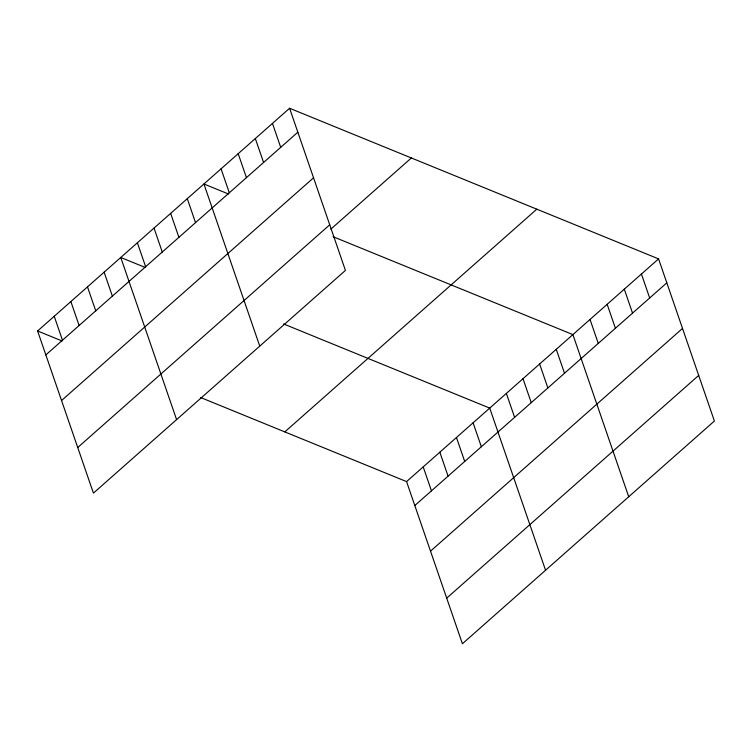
<?xml version="1.0" encoding="UTF-8"?>
<svg xmlns="http://www.w3.org/2000/svg" width="752" height="752" viewBox="0 0 752 752"><rect width="100%" height="100%" fill="white"/><g stroke="black" fill="none" stroke-linecap="round" stroke-linejoin="round"><path stroke-width="1.13" d="M289.595 108.26L345.431 270.4L93.427 493.115L37.6 330.974L289.595 108.26L658.573 258.885L714.4 421.026L462.405 643.74L406.569 481.6L200.474 397.47M45.844 354.925L297.848 132.202M61.551 400.525L313.546 177.81M77.729 447.515L329.724 224.792M330.824 229.144L411.363 157.958M284.811 431.892L536.806 209.178M406.569 481.6L658.573 258.885M414.813 505.551L666.817 282.827M430.52 551.15L682.515 328.436M446.697 598.141L698.693 375.417M228.486 194.007L203.924 183.977L259.75 346.127M333.061 236.701L572.892 334.602L628.719 496.752M145.324 267.505L120.762 257.475L176.588 419.616M283.636 323.971L489.731 408.101L545.557 570.251M37.6 330.974L62.162 341.004M641.437 274.029L649.681 297.971M624.301 289.172L632.545 313.114M607.165 304.316L615.409 328.257M590.029 319.459L598.272 343.41M556.254 349.304L564.508 373.255M539.626 364.006L547.87 387.947M522.997 378.707L531.241 402.649M506.359 393.409L514.612 417.351M473.102 422.803L481.346 446.754M456.464 437.504L464.708 461.446M439.835 452.206L448.079 476.148M423.207 466.907L431.451 490.849M272.459 123.403L280.712 147.345M255.323 138.547L263.576 162.488M238.187 153.69L246.44 177.632M221.06 168.833L229.304 192.785M187.286 198.678L195.529 222.63M170.657 213.38L178.901 237.322M154.019 228.082L162.272 252.023M137.39 242.783L145.634 266.725M104.124 272.177L112.377 296.128M87.495 286.879L95.739 310.82M70.867 301.58L79.11 325.522M54.229 316.272L62.472 340.224"/></g></svg>
